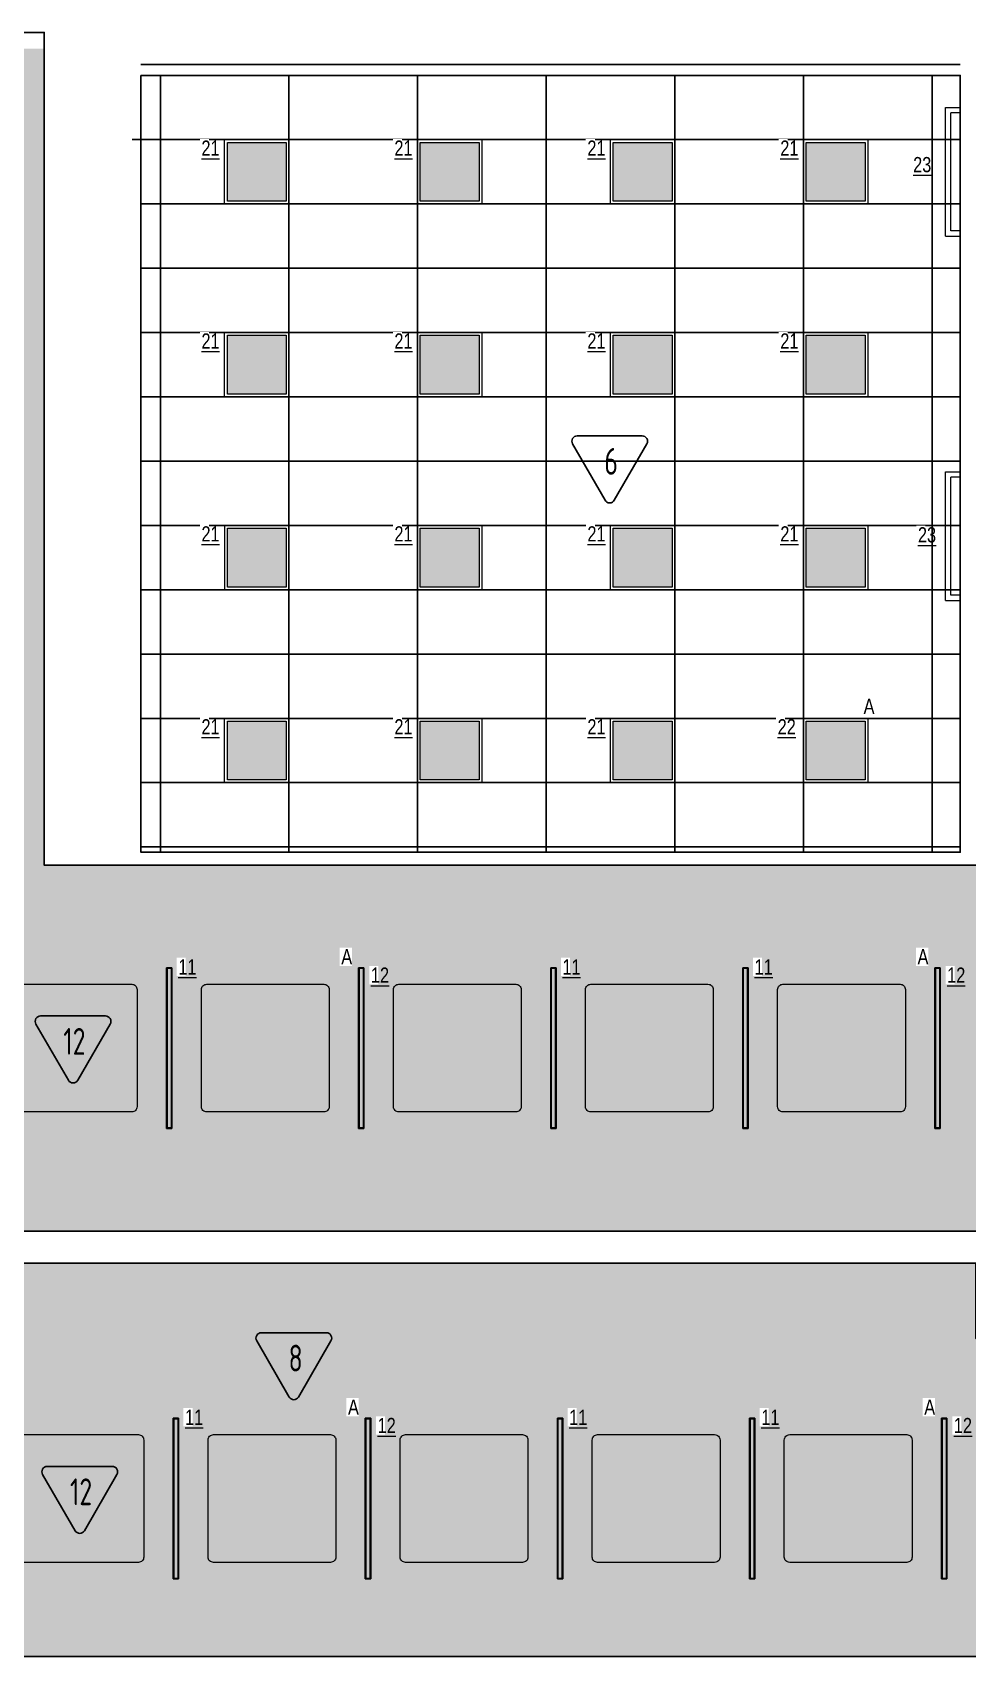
# Model space of a CAD drawing. Header units: millimetres. Extents: x -547274 to 397870, y -45599 to 141350.
# Drawn here: x -177918 to -169195, y 71196 to 86351 of the extents above; entities that cross this region are included whole.
import ezdxf

# ---------------------------------------------------------------- set-up
doc = ezdxf.new("R2010")
doc.units = ezdxf.units.MM
for name, color, linetype, lineweight in [('_ЭОМ_ОБЩ_Освещение_текст тип светильника', 172, 'Continuous', 50), ('_ЭОМ_светильник А', 1, 'Continuous', 35), ('_ЭОМ_светильник Р', 4, 'Continuous', 35), ('АР_Потолки_Штриховка', 252, 'Continuous', 0)]:
    doc.layers.add(name, color=color, linetype=linetype, lineweight=lineweight)
for name, color, linetype, lineweight, true_color in [('АР_Потолок_RAL 095 85 40', 7, 'Continuous', 5, 0xddc87a), ('АР_Потолок_RAL 100 70 20', 7, 'Continuous', 5, 0xb3ac85), ('АР_Потолок_Покраска', 7, 'Continuous', 5, 0x007399), ('АР_Потолок_Текстура дерево', 7, 'Continuous', 5, 0xe7bf8e)]:
    doc.layers.add(name, color=color, linetype=linetype, lineweight=lineweight, true_color=true_color)
doc.layers.add('Штриховка в сечении', color=7, linetype='Continuous')
doc.styles.add('ISOCPEUR', font='isocpeur.ttf', dxfattribs={"height": 800})
doc.styles.add('ГОСТ', font='cad.shx', dxfattribs={"width": 0.8})

# ---------------------------------------------------------------- blocks, each defined once
blk = doc.blocks.new('Кососвет')
at = {"color": 0, "linetype": 'ByBlock', "lineweight": -2, "ltscale": 40}
for points in [[(-600, 26), (600, 26), (600, -111)], [(-600, 26), (-600, -111)], [(-600, -111), (-550, -111)], [(-550, -24), (550, -24)], [(-550, -111), (-550, -24)], [(600, -111), (550, -111), (550, -24)]]:
    blk.add_lwpolyline(points, dxfattribs=at)
blk = doc.blocks.new('RVE-SLIM-PRIME-595')
at = {"layer": 'Штриховка в сечении', "lineweight": 9, "ltscale": 1000, "true_color": 0xf8f6b0, "transparency": 33554636}
h = blk.add_hatch(color=51, dxfattribs=at)
h.dxf.hatch_style = 1
h.paths.add_polyline_path([(275, 275), (-275, 275), (-275, -275), (275, -275)])
at = {"color": 0, "linetype": 'ByBlock', "lineweight": -2, "ltscale": 40}
for points in [[(300, -300), (-300, -300), (-300, 300), (300, 300)], [(275, -275), (-275, -275), (-275, 275), (275, 275)]]:
    blk.add_lwpolyline(points, close=True, dxfattribs=at)
blk = doc.blocks.new('RVE-PLS5070-1500-P')
at = {"color": 0, "linetype": 'ByBlock', "lineweight": -2, "ltscale": 40}
for points in [[(750, -25), (-750, -25), (-750, 25), (750, 25)], [(745, -20), (-745, -20), (-745, 20), (745, 20)]]:
    blk.add_lwpolyline(points, close=True, dxfattribs=at)

msp = doc.modelspace()

# ---------------------------------------------------------------- hatches: boundary and pattern name
at = {"layer": 'АР_Потолки_Штриховка', "ltscale": 100, "true_color": 0xf8f6b0}
h = msp.add_hatch(color=51, dxfattribs=at)
h.dxf.hatch_style = 1
h.paths.add_polyline_path([(-176100.6, 84775.5), (-175550.6, 84775.5), (-175550.6, 85325.5), (-176100.6, 85325.5)])
h = msp.add_hatch(color=51, dxfattribs=at)
h.dxf.hatch_style = 1
h.paths.add_polyline_path([(-174300.6, 84775.5), (-173750.6, 84775.5), (-173750.6, 85325.5), (-174300.6, 85325.5)])
h = msp.add_hatch(color=51, dxfattribs=at)
h.dxf.hatch_style = 1
h.paths.add_polyline_path([(-172500.6, 84775.5), (-171950.6, 84775.5), (-171950.6, 85325.5), (-172500.6, 85325.5)])
h = msp.add_hatch(color=51, dxfattribs=at)
h.dxf.hatch_style = 1
h.paths.add_polyline_path([(-170700.6, 84775.5), (-170150.6, 84775.5), (-170150.6, 85325.5), (-170700.6, 85325.5)])
h = msp.add_hatch(color=51, dxfattribs=at)
h.dxf.hatch_style = 1
h.paths.add_polyline_path([(-176100.6, 82975.5), (-175550.6, 82975.5), (-175550.6, 83525.5), (-176100.6, 83525.5)])
h = msp.add_hatch(color=51, dxfattribs=at)
h.dxf.hatch_style = 1
h.paths.add_polyline_path([(-174300.6, 82975.5), (-173750.6, 82975.5), (-173750.6, 83525.5), (-174300.6, 83525.5)])
h = msp.add_hatch(color=51, dxfattribs=at)
h.dxf.hatch_style = 1
h.paths.add_polyline_path([(-172500.6, 82975.5), (-171950.6, 82975.5), (-171950.6, 83525.5), (-172500.6, 83525.5)])
h = msp.add_hatch(color=51, dxfattribs=at)
h.dxf.hatch_style = 1
h.paths.add_polyline_path([(-170700.6, 82975.5), (-170150.6, 82975.5), (-170150.6, 83525.5), (-170700.6, 83525.5)])
h = msp.add_hatch(color=51, dxfattribs=at)
h.dxf.hatch_style = 1
h.paths.add_polyline_path([(-176100.5, 81175.5), (-175550.5, 81175.5), (-175550.5, 81725.5), (-176100.5, 81725.5)])
h = msp.add_hatch(color=51, dxfattribs=at)
h.dxf.hatch_style = 1
h.paths.add_polyline_path([(-174300.5, 81175.5), (-173750.5, 81175.5), (-173750.5, 81725.5), (-174300.5, 81725.5)])
h = msp.add_hatch(color=51, dxfattribs=at)
h.dxf.hatch_style = 1
h.paths.add_polyline_path([(-172500.5, 81175.5), (-171950.5, 81175.5), (-171950.5, 81725.5), (-172500.5, 81725.5)])
h = msp.add_hatch(color=51, dxfattribs=at)
h.dxf.hatch_style = 1
h.paths.add_polyline_path([(-170700.5, 81175.5), (-170150.5, 81175.5), (-170150.5, 81725.5), (-170700.5, 81725.5)])
h = msp.add_hatch(color=51, dxfattribs=at)
h.dxf.hatch_style = 1
h.paths.add_polyline_path([(-176100.6, 79375.5), (-175550.6, 79375.5), (-175550.6, 79925.5), (-176100.6, 79925.5)])
h = msp.add_hatch(color=51, dxfattribs=at)
h.dxf.hatch_style = 1
h.paths.add_polyline_path([(-174300.6, 79375.5), (-173750.6, 79375.5), (-173750.6, 79925.5), (-174300.6, 79925.5)])
h = msp.add_hatch(color=51, dxfattribs=at)
h.dxf.hatch_style = 1
h.paths.add_polyline_path([(-172500.6, 79375.5), (-171950.6, 79375.5), (-171950.6, 79925.5), (-172500.6, 79925.5)])
h = msp.add_hatch(color=51, dxfattribs=at)
h.dxf.hatch_style = 1
h.paths.add_polyline_path([(-170700.6, 79375.5), (-170150.6, 79375.5), (-170150.6, 79925.5), (-170700.6, 79925.5)])
h = msp.add_hatch(color=51, dxfattribs=at)
h.dxf.hatch_style = 1
h.paths.add_polyline_path([(-176662.9, 77618), (-176662.9, 76128), (-176622.9, 76128), (-176622.9, 77618)])
h = msp.add_hatch(color=51, dxfattribs=at)
h.dxf.hatch_style = 1
h.paths.add_polyline_path([(-174870.9, 77618), (-174870.9, 76128), (-174830.9, 76128), (-174830.9, 77618)])
h = msp.add_hatch(color=51, dxfattribs=at)
h.dxf.hatch_style = 1
h.paths.add_polyline_path([(-173078.9, 77618), (-173078.9, 76128), (-173038.9, 76128), (-173038.9, 77618)])
h = msp.add_hatch(color=51, dxfattribs=at)
h.dxf.hatch_style = 1
h.paths.add_polyline_path([(-171286.9, 77618), (-171286.9, 76128), (-171246.9, 76128), (-171246.9, 77618)])
h = msp.add_hatch(color=51, dxfattribs=at)
h.dxf.hatch_style = 1
h.paths.add_polyline_path([(-169494.9, 77618), (-169494.9, 76128), (-169454.9, 76128), (-169454.9, 77618)])
h = msp.add_hatch(color=51, dxfattribs=at)
h.dxf.hatch_style = 1
h.paths.add_polyline_path([(-176600.4, 73415.1), (-176600.4, 71925.1), (-176560.4, 71925.1), (-176560.4, 73415.1)])
h = msp.add_hatch(color=51, dxfattribs=at)
h.dxf.hatch_style = 1
h.paths.add_polyline_path([(-174808.4, 73415.1), (-174808.4, 71925.1), (-174768.4, 71925.1), (-174768.4, 73415.1)])
h = msp.add_hatch(color=51, dxfattribs=at)
h.dxf.hatch_style = 1
h.paths.add_polyline_path([(-173016.4, 73415.1), (-173016.4, 71925.1), (-172976.4, 71925.1), (-172976.4, 73415.1)])
h = msp.add_hatch(color=51, dxfattribs=at)
h.dxf.hatch_style = 1
h.paths.add_polyline_path([(-171224.4, 73415.1), (-171224.4, 71925.1), (-171184.4, 71925.1), (-171184.4, 73415.1)])
h = msp.add_hatch(color=51, dxfattribs=at)
h.dxf.hatch_style = 1
h.paths.add_polyline_path([(-169432.4, 73415.1), (-169432.4, 71925.1), (-169392.4, 71925.1), (-169392.4, 73415.1)])
at = {"layer": 'АР_Потолок_RAL 095 85 40', "transparency": 33554687}
h = msp.add_hatch(color=256, dxfattribs=at)
h.dxf.hatch_style = 1
h.paths.add_polyline_path([(-175150.9, 77419, 0.4142136), (-175200.9, 77469), (-176292.9, 77469, 0.4142136), (-176342.9, 77419), (-176342.9, 76327, 0.4142136), (-176292.9, 76277), (-175200.9, 76277, 0.4142136), (-175150.9, 76327)])
h = msp.add_hatch(color=256, dxfattribs=at)
h.dxf.hatch_style = 1
h.paths.add_polyline_path([(-169774.9, 77419, 0.4142136), (-169824.9, 77469), (-170916.9, 77469, 0.4142136), (-170966.9, 77419), (-170966.9, 76327, 0.4142136), (-170916.9, 76277), (-169824.9, 76277, 0.4142136), (-169774.9, 76327)])
h = msp.add_hatch(color=256, dxfattribs=at)
h.dxf.hatch_style = 1
h.paths.add_polyline_path([(-175088.4, 73216.1, 0.4142136), (-175138.4, 73266.1), (-176230.4, 73266.1, 0.4142136), (-176280.4, 73216.1), (-176280.4, 72124.1, 0.4142136), (-176230.4, 72074.1), (-175138.4, 72074.1, 0.4142136), (-175088.4, 72124.1)])
h = msp.add_hatch(color=256, dxfattribs=at)
h.dxf.hatch_style = 1
h.paths.add_polyline_path([(-169712.4, 73216.1, 0.4142136), (-169762.4, 73266.1), (-170854.4, 73266.1, 0.4142136), (-170904.4, 73216.1), (-170904.4, 72124.1, 0.4142136), (-170854.4, 72074.1), (-169762.4, 72074.1, 0.4142136), (-169712.4, 72124.1)])
at = {"layer": 'АР_Потолок_RAL 100 70 20', "transparency": 33554687}
h = msp.add_hatch(color=256, dxfattribs=at)
h.dxf.hatch_style = 1
h.paths.add_polyline_path([(-173358.9, 77419, 0.4142136), (-173408.9, 77469), (-174500.9, 77469, 0.4142136), (-174550.9, 77419), (-174550.9, 76327, 0.4142136), (-174500.9, 76277), (-173408.9, 76277, 0.4142136), (-173358.9, 76327)])
h = msp.add_hatch(color=256, dxfattribs=at)
h.dxf.hatch_style = 1
h.paths.add_polyline_path([(-173296.4, 73216.1, 0.4142136), (-173346.4, 73266.1), (-174438.4, 73266.1, 0.4142136), (-174488.4, 73216.1), (-174488.4, 72124.1, 0.4142136), (-174438.4, 72074.1), (-173346.4, 72074.1, 0.4142136), (-173296.4, 72124.1)])
at = {"layer": 'АР_Потолок_Покраска'}
h = msp.add_hatch(dxfattribs=at)
h.set_pattern_fill('CROSS', color=256, scale=25)
h.set_pattern_definition([(0, (-416405.63, 48417.43), (158.75, 158.75), [79.375, -238.125]), (90, (-416365.94, 48377.74), (-158.75, 158.75), [79.375, -238.125])])
h.paths.add_polyline_path([(-186073.9, 86190), (-177808.9, 86200), (-177808.9, 78580.3), (-165736.3, 78580.3), (-165736.6, 75165.7), (-189341.1, 75165.7), (-189341.4, 78580.3), (-186073.9, 78580.3)])
h = msp.add_hatch(dxfattribs=at)
h.set_pattern_fill('CROSS', color=256, scale=25)
h.set_pattern_definition([(0, (-402865.63, 36211.22), (158.75, 158.75), [79.375, -238.125]), (90, (-402825.94, 36171.53), (-158.75, 158.75), [79.375, -238.125])])
h.paths.add_polyline_path([(-190683.9, 74144.5), (-186228.9, 74144.5), (-186228.9, 74865.7), (-169118.9, 74865.7), (-169118.9, 74164.5), (-164268.9, 74164.5), (-164268.9, 71195.7), (-190683.9, 71195.7)])
at = {"layer": 'АР_Потолок_Текстура дерево', "transparency": 33554687}
h = msp.add_hatch(color=256, dxfattribs=at)
h.dxf.hatch_style = 1
h.paths.add_polyline_path([(-178134.9, 76327, 0.4142136), (-178084.9, 76277), (-176992.9, 76277, 0.4142136), (-176942.9, 76327), (-176942.9, 77419, 0.4142136), (-176992.9, 77469), (-178084.9, 77469, 0.4142136), (-178134.9, 77419)])
h = msp.add_hatch(color=256, dxfattribs=at)
h.dxf.hatch_style = 1
h.paths.add_polyline_path([(-171566.9, 77419, 0.4142136), (-171616.9, 77469), (-172708.9, 77469, 0.4142136), (-172758.9, 77419), (-172758.9, 76327, 0.4142136), (-172708.9, 76277), (-171616.9, 76277, 0.4142136), (-171566.9, 76327)])
h = msp.add_hatch(color=256, dxfattribs=at)
h.dxf.hatch_style = 1
h.paths.add_polyline_path([(-178072.4, 72124.1, 0.4142136), (-178022.4, 72074.1), (-176930.4, 72074.1, 0.4142136), (-176880.4, 72124.1), (-176880.4, 73216.1, 0.4142136), (-176930.4, 73266.1), (-178022.4, 73266.1, 0.4142136), (-178072.4, 73216.1)])
h = msp.add_hatch(color=256, dxfattribs=at)
h.dxf.hatch_style = 1
h.paths.add_polyline_path([(-171504.4, 73216.1, 0.4142136), (-171554.4, 73266.1), (-172646.4, 73266.1, 0.4142136), (-172696.4, 73216.1), (-172696.4, 72124.1, 0.4142136), (-172646.4, 72074.1), (-171554.4, 72074.1, 0.4142136), (-171504.4, 72124.1)])

# ---------------------------------------------------------------- linework, layer by layer
for points in [[(-186073.9, 86350.7), (-177808.9, 86350.7), (-177808.9, 78580.3), (-165736.3, 78580.3), (-165736.6, 75165.7), (-189341.1, 75165.7), (-189341.4, 78580.3), (-186073.9, 78580.3)], [(-176906.4, 85950.7), (-169263.9, 85950.7), (-169263.9, 78700.3), (-176906.4, 78700.3)], [(-190683.9, 74144.5), (-186228.9, 74144.5), (-186228.9, 74865.7), (-169118.9, 74865.7), (-169118.9, 74164.5), (-164268.9, 74164.5), (-164268.9, 71195.7), (-190683.9, 71195.7)]]:
    msp.add_lwpolyline(points, close=True)
for points in [[(-176907.4, 86050.6), (-169263.9, 86050.7)], [(-176906.4, 85950.6), (-169263.9, 85950.7)], [(-176725.6, 85950.6), (-176725.6, 78700.3)], [(-175525.6, 85950.6), (-175525.6, 78700.3)], [(-174325.6, 85950.6), (-174325.6, 78700.3)], [(-173125.6, 85950.7), (-173125.6, 78700.3)], [(-171925.6, 85950.7), (-171925.6, 78700.3)], [(-170725.6, 85950.7), (-170725.6, 78700.3)], [(-169525.6, 85950.7), (-169525.6, 78700.3)], [(-176987.3, 85350.5), (-169263.9, 85350.5)], [(-176906.4, 84750.5), (-169263.9, 84750.5)], [(-176906.4, 84150.5), (-169263.9, 84150.5)], [(-176906.4, 83550.5), (-169263.9, 83550.5)], [(-176906.4, 82950.5), (-169263.9, 82950.5)], [(-176906.4, 82350.5), (-169263.9, 82350.5)], [(-176906.4, 81750.5), (-169263.9, 81750.5)], [(-176906.4, 81150.5), (-169263.9, 81150.5)], [(-176906.4, 80550.5), (-169263.9, 80550.5)], [(-176906.4, 79950.5), (-169263.9, 79950.5)], [(-176906.4, 79350.5), (-169263.9, 79350.5)], [(-176906.4, 78750.5), (-169263.9, 78750.5)]]:
    msp.add_lwpolyline(points)
for points in [[(-172836.9, 82586), (-172230.7, 82586, -0.5773495), (-172187.4, 82511), (-172490.5, 81986, -0.5773541), (-172577.1, 81986), (-172880.2, 82511, -0.5773491), (-172836.9, 82586, -0.0000017)], [(-177843.1, 77173), (-177236.9, 77173, -0.5773495), (-177193.6, 77098), (-177496.7, 76573, -0.5773541), (-177583.3, 76573), (-177886.4, 77098, -0.5773491), (-177843.1, 77173, -0.0000017)], [(-175783.3, 74217.3), (-175177, 74217.3, -0.5773495), (-175133.7, 74142.3), (-175436.8, 73617.3, -0.5773541), (-175523.5, 73617.3), (-175826.6, 74142.3, -0.5773491), (-175783.3, 74217.3, -0.0000017)], [(-177780.6, 72970), (-177174.4, 72970, -0.5773495), (-177131.1, 72895), (-177434.2, 72370, -0.5773541), (-177520.8, 72370), (-177823.9, 72895, -0.5773491), (-177780.6, 72970, -0.0000017)]]:
    msp.add_lwpolyline(points, format="xyb")
at = {"layer": 'АР_Потолки_Штриховка', "color": 18, "ltscale": 100, "true_color": 0x000000}
for points in [[(-175525.6, 84750.5), (-176125.6, 84750.5), (-176125.6, 85350.5), (-175525.6, 85350.5)], [(-175550.6, 84775.5), (-176100.6, 84775.5), (-176100.6, 85325.5), (-175550.6, 85325.5)], [(-173725.6, 84750.5), (-174325.6, 84750.5), (-174325.6, 85350.5), (-173725.6, 85350.5)], [(-173750.6, 84775.5), (-174300.6, 84775.5), (-174300.6, 85325.5), (-173750.6, 85325.5)], [(-171925.6, 84750.5), (-172525.6, 84750.5), (-172525.6, 85350.5), (-171925.6, 85350.5)], [(-171950.6, 84775.5), (-172500.6, 84775.5), (-172500.6, 85325.5), (-171950.6, 85325.5)], [(-170125.6, 84750.5), (-170725.6, 84750.5), (-170725.6, 85350.5), (-170125.6, 85350.5)], [(-170150.6, 84775.5), (-170700.6, 84775.5), (-170700.6, 85325.5), (-170150.6, 85325.5)], [(-175525.6, 82950.5), (-176125.6, 82950.5), (-176125.6, 83550.5), (-175525.6, 83550.5)], [(-175550.6, 82975.5), (-176100.6, 82975.5), (-176100.6, 83525.5), (-175550.6, 83525.5)], [(-173725.6, 82950.5), (-174325.6, 82950.5), (-174325.6, 83550.5), (-173725.6, 83550.5)], [(-173750.6, 82975.5), (-174300.6, 82975.5), (-174300.6, 83525.5), (-173750.6, 83525.5)], [(-171925.6, 82950.5), (-172525.6, 82950.5), (-172525.6, 83550.5), (-171925.6, 83550.5)], [(-171950.6, 82975.5), (-172500.6, 82975.5), (-172500.6, 83525.5), (-171950.6, 83525.5)], [(-170125.6, 82950.5), (-170725.6, 82950.5), (-170725.6, 83550.5), (-170125.6, 83550.5)], [(-170150.6, 82975.5), (-170700.6, 82975.5), (-170700.6, 83525.5), (-170150.6, 83525.5)], [(-175525.5, 81150.5), (-176125.5, 81150.5), (-176125.5, 81750.5), (-175525.5, 81750.5)], [(-175550.5, 81175.5), (-176100.5, 81175.5), (-176100.5, 81725.5), (-175550.5, 81725.5)], [(-173725.5, 81150.5), (-174325.5, 81150.5), (-174325.5, 81750.5), (-173725.5, 81750.5)], [(-173750.5, 81175.5), (-174300.5, 81175.5), (-174300.5, 81725.5), (-173750.5, 81725.5)], [(-171925.5, 81150.5), (-172525.5, 81150.5), (-172525.5, 81750.5), (-171925.5, 81750.5)], [(-171950.5, 81175.5), (-172500.5, 81175.5), (-172500.5, 81725.5), (-171950.5, 81725.5)], [(-170125.5, 81150.5), (-170725.5, 81150.5), (-170725.5, 81750.5), (-170125.5, 81750.5)], [(-170150.5, 81175.5), (-170700.5, 81175.5), (-170700.5, 81725.5), (-170150.5, 81725.5)], [(-175525.6, 79350.5), (-176125.6, 79350.5), (-176125.6, 79950.5), (-175525.6, 79950.5)], [(-175550.6, 79375.5), (-176100.6, 79375.5), (-176100.6, 79925.5), (-175550.6, 79925.5)], [(-173725.6, 79350.5), (-174325.6, 79350.5), (-174325.6, 79950.5), (-173725.6, 79950.5)], [(-173750.6, 79375.5), (-174300.6, 79375.5), (-174300.6, 79925.5), (-173750.6, 79925.5)], [(-171925.6, 79350.5), (-172525.6, 79350.5), (-172525.6, 79950.5), (-171925.6, 79950.5)], [(-171950.6, 79375.5), (-172500.6, 79375.5), (-172500.6, 79925.5), (-171950.6, 79925.5)], [(-170125.6, 79350.5), (-170725.6, 79350.5), (-170725.6, 79950.5), (-170125.6, 79950.5)], [(-170150.6, 79375.5), (-170700.6, 79375.5), (-170700.6, 79925.5), (-170150.6, 79925.5)], [(-176667.9, 77623), (-176667.9, 76123), (-176617.9, 76123), (-176617.9, 77623)], [(-176662.9, 77618), (-176662.9, 76128), (-176622.9, 76128), (-176622.9, 77618)], [(-174875.9, 77623), (-174875.9, 76123), (-174825.9, 76123), (-174825.9, 77623)], [(-174870.9, 77618), (-174870.9, 76128), (-174830.9, 76128), (-174830.9, 77618)], [(-173083.9, 77623), (-173083.9, 76123), (-173033.9, 76123), (-173033.9, 77623)], [(-173078.9, 77618), (-173078.9, 76128), (-173038.9, 76128), (-173038.9, 77618)], [(-171291.9, 77623), (-171291.9, 76123), (-171241.9, 76123), (-171241.9, 77623)], [(-171286.9, 77618), (-171286.9, 76128), (-171246.9, 76128), (-171246.9, 77618)], [(-169499.9, 77623), (-169499.9, 76123), (-169449.9, 76123), (-169449.9, 77623)], [(-169494.9, 77618), (-169494.9, 76128), (-169454.9, 76128), (-169454.9, 77618)], [(-176605.4, 73420.1), (-176605.4, 71920.1), (-176555.4, 71920.1), (-176555.4, 73420.1)], [(-176600.4, 73415.1), (-176600.4, 71925.1), (-176560.4, 71925.1), (-176560.4, 73415.1)], [(-174813.4, 73420.1), (-174813.4, 71920.1), (-174763.4, 71920.1), (-174763.4, 73420.1)], [(-174808.4, 73415.1), (-174808.4, 71925.1), (-174768.4, 71925.1), (-174768.4, 73415.1)], [(-173021.4, 73420.1), (-173021.4, 71920.1), (-172971.4, 71920.1), (-172971.4, 73420.1)], [(-173016.4, 73415.1), (-173016.4, 71925.1), (-172976.4, 71925.1), (-172976.4, 73415.1)], [(-171229.4, 73420.1), (-171229.4, 71920.1), (-171179.4, 71920.1), (-171179.4, 73420.1)], [(-171224.4, 73415.1), (-171224.4, 71925.1), (-171184.4, 71925.1), (-171184.4, 73415.1)], [(-169437.4, 73420.1), (-169437.4, 71920.1), (-169387.4, 71920.1), (-169387.4, 73420.1)], [(-169432.4, 73415.1), (-169432.4, 71925.1), (-169392.4, 71925.1), (-169392.4, 73415.1)]]:
    msp.add_lwpolyline(points, close=True, dxfattribs=at)
at = {"layer": 'АР_Потолки_Штриховка', "color": 18, "lineweight": 18, "ltscale": 100, "true_color": 0x000000}
for points in [[(-175525.6, 84750.5), (-176125.6, 84750.5), (-176125.6, 85350.5), (-175525.6, 85350.5)], [(-175550.6, 84775.5), (-176100.6, 84775.5), (-176100.6, 85325.5), (-175550.6, 85325.5)], [(-173725.6, 84750.5), (-174325.6, 84750.5), (-174325.6, 85350.5), (-173725.6, 85350.5)], [(-173750.6, 84775.5), (-174300.6, 84775.5), (-174300.6, 85325.5), (-173750.6, 85325.5)], [(-171925.6, 84750.5), (-172525.6, 84750.5), (-172525.6, 85350.5), (-171925.6, 85350.5)], [(-171950.6, 84775.5), (-172500.6, 84775.5), (-172500.6, 85325.5), (-171950.6, 85325.5)], [(-170125.6, 84750.5), (-170725.6, 84750.5), (-170725.6, 85350.5), (-170125.6, 85350.5)], [(-170150.6, 84775.5), (-170700.6, 84775.5), (-170700.6, 85325.5), (-170150.6, 85325.5)], [(-175525.6, 82950.5), (-176125.6, 82950.5), (-176125.6, 83550.5), (-175525.6, 83550.5)], [(-175550.6, 82975.5), (-176100.6, 82975.5), (-176100.6, 83525.5), (-175550.6, 83525.5)], [(-173725.6, 82950.5), (-174325.6, 82950.5), (-174325.6, 83550.5), (-173725.6, 83550.5)], [(-173750.6, 82975.5), (-174300.6, 82975.5), (-174300.6, 83525.5), (-173750.6, 83525.5)], [(-171925.6, 82950.5), (-172525.6, 82950.5), (-172525.6, 83550.5), (-171925.6, 83550.5)], [(-171950.6, 82975.5), (-172500.6, 82975.5), (-172500.6, 83525.5), (-171950.6, 83525.5)], [(-170125.6, 82950.5), (-170725.6, 82950.5), (-170725.6, 83550.5), (-170125.6, 83550.5)], [(-170150.6, 82975.5), (-170700.6, 82975.5), (-170700.6, 83525.5), (-170150.6, 83525.5)], [(-175525.5, 81150.5), (-176125.5, 81150.5), (-176125.5, 81750.5), (-175525.5, 81750.5)], [(-175550.5, 81175.5), (-176100.5, 81175.5), (-176100.5, 81725.5), (-175550.5, 81725.5)], [(-173725.5, 81150.5), (-174325.5, 81150.5), (-174325.5, 81750.5), (-173725.5, 81750.5)], [(-173750.5, 81175.5), (-174300.5, 81175.5), (-174300.5, 81725.5), (-173750.5, 81725.5)], [(-171925.5, 81150.5), (-172525.5, 81150.5), (-172525.5, 81750.5), (-171925.5, 81750.5)], [(-171950.5, 81175.5), (-172500.5, 81175.5), (-172500.5, 81725.5), (-171950.5, 81725.5)], [(-170125.5, 81150.5), (-170725.5, 81150.5), (-170725.5, 81750.5), (-170125.5, 81750.5)], [(-170150.5, 81175.5), (-170700.5, 81175.5), (-170700.5, 81725.5), (-170150.5, 81725.5)], [(-175525.6, 79350.5), (-176125.6, 79350.5), (-176125.6, 79950.5), (-175525.6, 79950.5)], [(-175550.6, 79375.5), (-176100.6, 79375.5), (-176100.6, 79925.5), (-175550.6, 79925.5)], [(-173725.6, 79350.5), (-174325.6, 79350.5), (-174325.6, 79950.5), (-173725.6, 79950.5)], [(-173750.6, 79375.5), (-174300.6, 79375.5), (-174300.6, 79925.5), (-173750.6, 79925.5)], [(-171925.6, 79350.5), (-172525.6, 79350.5), (-172525.6, 79950.5), (-171925.6, 79950.5)], [(-171950.6, 79375.5), (-172500.6, 79375.5), (-172500.6, 79925.5), (-171950.6, 79925.5)], [(-170125.6, 79350.5), (-170725.6, 79350.5), (-170725.6, 79950.5), (-170125.6, 79950.5)], [(-170150.6, 79375.5), (-170700.6, 79375.5), (-170700.6, 79925.5), (-170150.6, 79925.5)], [(-176667.9, 77623), (-176667.9, 76123), (-176617.9, 76123), (-176617.9, 77623)], [(-176662.9, 77618), (-176662.9, 76128), (-176622.9, 76128), (-176622.9, 77618)], [(-174875.9, 77623), (-174875.9, 76123), (-174825.9, 76123), (-174825.9, 77623)], [(-174870.9, 77618), (-174870.9, 76128), (-174830.9, 76128), (-174830.9, 77618)], [(-173083.9, 77623), (-173083.9, 76123), (-173033.9, 76123), (-173033.9, 77623)], [(-173078.9, 77618), (-173078.9, 76128), (-173038.9, 76128), (-173038.9, 77618)], [(-171291.9, 77623), (-171291.9, 76123), (-171241.9, 76123), (-171241.9, 77623)], [(-171286.9, 77618), (-171286.9, 76128), (-171246.9, 76128), (-171246.9, 77618)], [(-169499.9, 77623), (-169499.9, 76123), (-169449.9, 76123), (-169449.9, 77623)], [(-169494.9, 77618), (-169494.9, 76128), (-169454.9, 76128), (-169454.9, 77618)], [(-176605.4, 73420.1), (-176605.4, 71920.1), (-176555.4, 71920.1), (-176555.4, 73420.1)], [(-176600.4, 73415.1), (-176600.4, 71925.1), (-176560.4, 71925.1), (-176560.4, 73415.1)], [(-174813.4, 73420.1), (-174813.4, 71920.1), (-174763.4, 71920.1), (-174763.4, 73420.1)], [(-174808.4, 73415.1), (-174808.4, 71925.1), (-174768.4, 71925.1), (-174768.4, 73415.1)], [(-173021.4, 73420.1), (-173021.4, 71920.1), (-172971.4, 71920.1), (-172971.4, 73420.1)], [(-173016.4, 73415.1), (-173016.4, 71925.1), (-172976.4, 71925.1), (-172976.4, 73415.1)], [(-171229.4, 73420.1), (-171229.4, 71920.1), (-171179.4, 71920.1), (-171179.4, 73420.1)], [(-171224.4, 73415.1), (-171224.4, 71925.1), (-171184.4, 71925.1), (-171184.4, 73415.1)], [(-169437.4, 73420.1), (-169437.4, 71920.1), (-169387.4, 71920.1), (-169387.4, 73420.1)], [(-169432.4, 73415.1), (-169432.4, 71925.1), (-169392.4, 71925.1), (-169392.4, 73415.1)]]:
    msp.add_lwpolyline(points, close=True, dxfattribs=at)
at = {"layer": 'АР_Потолки_Штриховка', "color": 18, "ltscale": 100, "true_color": 0x000000}
for points in [[(-178134.9, 76327), (-178134.9, 77419, -0.4142136), (-178084.9, 77469), (-176992.9, 77469, -0.4142136), (-176942.9, 77419), (-176942.9, 76327, -0.4142136), (-176992.9, 76277), (-178084.9, 76277, -0.4142136)], [(-176342.9, 76327), (-176342.9, 77419, -0.4142136), (-176292.9, 77469), (-175200.9, 77469, -0.4142136), (-175150.9, 77419), (-175150.9, 76327, -0.4142136), (-175200.9, 76277), (-176292.9, 76277, -0.4142136)], [(-174550.9, 76327), (-174550.9, 77419, -0.4142136), (-174500.9, 77469), (-173408.9, 77469, -0.4142136), (-173358.9, 77419), (-173358.9, 76327, -0.4142136), (-173408.9, 76277), (-174500.9, 76277, -0.4142136)], [(-172758.9, 76327), (-172758.9, 77419, -0.4142136), (-172708.9, 77469), (-171616.9, 77469, -0.4142136), (-171566.9, 77419), (-171566.9, 76327, -0.4142136), (-171616.9, 76277), (-172708.9, 76277, -0.4142136)], [(-170966.9, 76327), (-170966.9, 77419, -0.4142136), (-170916.9, 77469), (-169824.9, 77469, -0.4142136), (-169774.9, 77419), (-169774.9, 76327, -0.4142136), (-169824.9, 76277), (-170916.9, 76277, -0.4142136)], [(-178072.4, 72124.1), (-178072.4, 73216.1, -0.4142136), (-178022.4, 73266.1), (-176930.4, 73266.1, -0.4142136), (-176880.4, 73216.1), (-176880.4, 72124.1, -0.4142136), (-176930.4, 72074.1), (-178022.4, 72074.1, -0.4142136)], [(-176280.4, 72124.1), (-176280.4, 73216.1, -0.4142136), (-176230.4, 73266.1), (-175138.4, 73266.1, -0.4142136), (-175088.4, 73216.1), (-175088.4, 72124.1, -0.4142136), (-175138.4, 72074.1), (-176230.4, 72074.1, -0.4142136)], [(-174488.4, 72124.1), (-174488.4, 73216.1, -0.4142136), (-174438.4, 73266.1), (-173346.4, 73266.1, -0.4142136), (-173296.4, 73216.1), (-173296.4, 72124.1, -0.4142136), (-173346.4, 72074.1), (-174438.4, 72074.1, -0.4142136)], [(-172696.4, 72124.1), (-172696.4, 73216.1, -0.4142136), (-172646.4, 73266.1), (-171554.4, 73266.1, -0.4142136), (-171504.4, 73216.1), (-171504.4, 72124.1, -0.4142136), (-171554.4, 72074.1), (-172646.4, 72074.1, -0.4142136)], [(-170904.4, 72124.1), (-170904.4, 73216.1, -0.4142136), (-170854.4, 73266.1), (-169762.4, 73266.1, -0.4142136), (-169712.4, 73216.1), (-169712.4, 72124.1, -0.4142136), (-169762.4, 72074.1), (-170854.4, 72074.1, -0.4142136)]]:
    msp.add_lwpolyline(points, format="xyb", close=True, dxfattribs=at)
at = {"layer": 'АР_Потолки_Штриховка', "color": 18, "lineweight": 18, "ltscale": 100, "true_color": 0x000000}
for points in [[(-178072.4, 72124.1), (-178072.4, 73216.1, -0.4142136), (-178022.4, 73266.1), (-176930.4, 73266.1, -0.4142136), (-176880.4, 73216.1), (-176880.4, 72124.1, -0.4142136), (-176930.4, 72074.1), (-178022.4, 72074.1, -0.4142136)], [(-176280.4, 72124.1), (-176280.4, 73216.1, -0.4142136), (-176230.4, 73266.1), (-175138.4, 73266.1, -0.4142136), (-175088.4, 73216.1), (-175088.4, 72124.1, -0.4142136), (-175138.4, 72074.1), (-176230.4, 72074.1, -0.4142136)], [(-174488.4, 72124.1), (-174488.4, 73216.1, -0.4142136), (-174438.4, 73266.1), (-173346.4, 73266.1, -0.4142136), (-173296.4, 73216.1), (-173296.4, 72124.1, -0.4142136), (-173346.4, 72074.1), (-174438.4, 72074.1, -0.4142136)], [(-172696.4, 72124.1), (-172696.4, 73216.1, -0.4142136), (-172646.4, 73266.1), (-171554.4, 73266.1, -0.4142136), (-171504.4, 73216.1), (-171504.4, 72124.1, -0.4142136), (-171554.4, 72074.1), (-172646.4, 72074.1, -0.4142136)], [(-170904.4, 72124.1), (-170904.4, 73216.1, -0.4142136), (-170854.4, 73266.1), (-169762.4, 73266.1, -0.4142136), (-169712.4, 73216.1), (-169712.4, 72124.1, -0.4142136), (-169762.4, 72074.1), (-170854.4, 72074.1, -0.4142136)]]:
    msp.add_lwpolyline(points, format="xyb", close=True, dxfattribs=at)

# ---------------------------------------------------------------- block references
at = {"layer": '_ЭОМ_светильник А', "color": 18, "lineweight": 18, "ltscale": 100, "true_color": 0x000000}
msp.add_blockref('RVE-SLIM-PRIME-595', (-170425.6, 79650.5), dxfattribs=at)
at = {"layer": '_ЭОМ_светильник А', "color": 18, "lineweight": 18, "ltscale": 100, "true_color": 0x000000, "rotation": 270}
for p in [(-174850.9, 76873), (-169474.9, 76873), (-174788.4, 72670.1), (-169412.4, 72670.1)]:
    msp.add_blockref('RVE-PLS5070-1500-P', p, dxfattribs=at)
at = {"layer": '_ЭОМ_светильник Р', "color": 18, "lineweight": 18, "ltscale": 100, "true_color": 0x000000}
for name, p, rotation in [('Кососвет', (-169375.1, 85050.6), 89.99999999999999), ('Кососвет', (-169375.1, 81650.6), 89.99999999999999), ('RVE-PLS5070-1500-P', (-176642.9, 76873), 89.99999999999997), ('RVE-PLS5070-1500-P', (-173058.9, 76873), 89.99999999999997), ('RVE-PLS5070-1500-P', (-171266.9, 76873), 89.99999999999997), ('RVE-PLS5070-1500-P', (-176580.4, 72670.1), 89.99999999999997), ('RVE-PLS5070-1500-P', (-172996.4, 72670.1), 89.99999999999997), ('RVE-PLS5070-1500-P', (-171204.4, 72670.1), 89.99999999999997)]:
    msp.add_blockref(name, p, dxfattribs=dict(at, rotation=rotation))
for p in [(-175825.6, 85050.5), (-174025.6, 85050.5), (-172225.6, 85050.5), (-170425.6, 85050.5), (-175825.6, 83250.5), (-174025.6, 83250.5), (-172225.6, 83250.5), (-170425.6, 83250.5), (-175825.5, 81450.5), (-174025.5, 81450.5), (-172225.5, 81450.5), (-170425.5, 81450.5), (-175825.6, 79650.5), (-174025.6, 79650.5), (-172225.6, 79650.5)]:
    msp.add_blockref('RVE-SLIM-PRIME-595', p, dxfattribs=at)

# ---------------------------------------------------------------- texts
at = {"char_height": 250, "width": 294.334, "attachment_point": 1, "style": 'ISOCPEUR'}
for s, insert in [('{\\W0.7;6}', (-172583.2, 82473.9)), ('{\\W0.7;12}', (-177631, 77060.9)), ('{\\W0.7;8}', (-175529.6, 74105.2)), ('{\\W0.7;12}', (-177568.5, 72858))]:
    msp.add_mtext(s, dxfattribs=dict(at, insert=insert))

# ---------------------------------------------------------------- next in the draw order: texts
at = {"layer": '_ЭОМ_ОБЩ_Освещение_текст тип светильника', "color": 18, "lineweight": 18, "ltscale": 40, "true_color": 0x000000, "char_height": 142.19, "width": 55.872, "attachment_point": 1, "style": 'ГОСТ', "bg_fill": 3, "box_fill_scale": 1.1, "bg_fill_color": 256, "bg_fill_transparency": 0}
for s, insert in [('{\\L21}', (-176342, 85342.9)), ('{\\L21}', (-174542, 85342.9)), ('{\\L21}', (-172742, 85342.9)), ('{\\L21}', (-170942, 85342.9)), ('{\\L23}', (-169702.7, 85188.8)), ('{\\L21}', (-176342, 83542.9)), ('{\\L21}', (-174542, 83542.9)), ('{\\L21}', (-172742, 83542.9)), ('{\\L21}', (-170942, 83542.9)), ('{\\L21}', (-176341.9, 81742.9)), ('{\\L21}', (-174541.9, 81742.9)), ('{\\L21}', (-172741.9, 81742.9)), ('{\\L21}', (-170941.9, 81742.9)), ('{\\L23}', (-169657.9, 81734.2)), ('{\\L21}', (-176341.9, 79942.9)), ('{\\L21}', (-174542, 79942.9)), ('{\\L21}', (-172741.9, 79942.9)), ('{\\L22}', (-170966.8, 79942.9)), ('{\\L11}', (-176558, 77702)), ('{\\L12}', (-174761.2, 77625.5, 0)), ('{\\L11}', (-172974, 77702)), ('{\\L11}', (-171182, 77702)), ('{\\L12}', (-169385.2, 77625.5, 0)), ('{\\L11}', (-176495.5, 73499.1)), ('{\\L11}', (-172911.5, 73499.1)), ('{\\L11}', (-171119.5, 73499.1)), ('{\\L12}', (-174698.7, 73422.6, 0)), ('{\\L12}', (-169322.7, 73422.6, 0))]:
    msp.add_mtext(s, dxfattribs=dict(at, insert=insert))
at = {"layer": '_ЭОМ_светильник А', "color": 18, "lineweight": 18, "ltscale": 100, "true_color": 0x000000, "char_height": 142.2, "width": 86.044, "attachment_point": 1, "style": 'ГОСТ', "bg_fill": 3, "box_fill_scale": 1.1, "bg_fill_color": 256, "bg_fill_transparency": 0}
for insert in [(-170164.6, 80133.9), (-175037.5, 77796.7), (-169661.5, 77796.7), (-174975, 73593.8), (-169599, 73593.8)]:
    msp.add_mtext('А', dxfattribs=dict(at, insert=insert))

doc.saveas('drawing.dxf')
